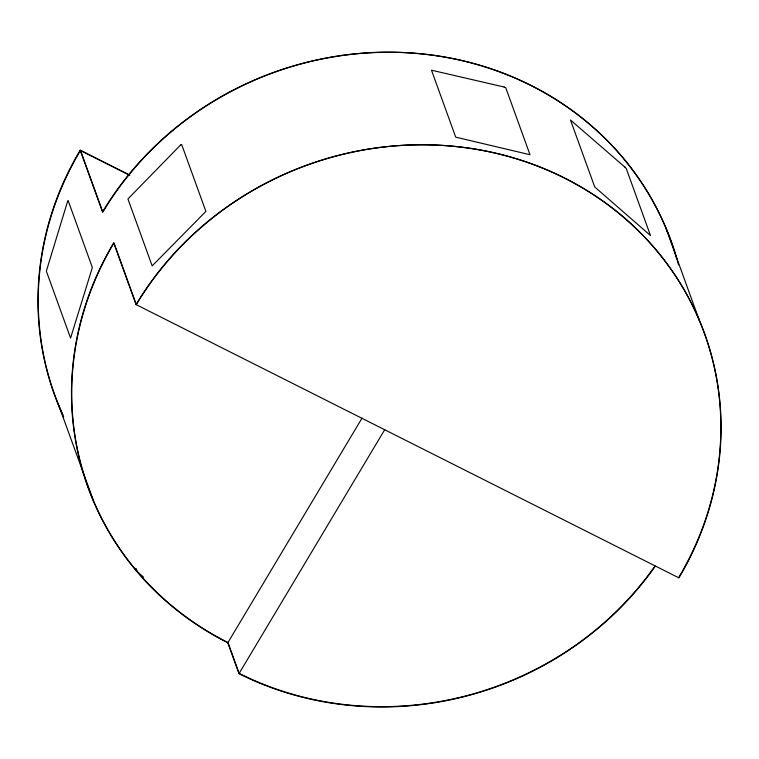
<?xml version="1.0" encoding="UTF-8"?>
<svg xmlns="http://www.w3.org/2000/svg" width="759" height="759" viewBox="0 0 759 759"><rect width="100%" height="100%" fill="white"/><g stroke="black" fill="none" stroke-linecap="round" stroke-linejoin="round"><path stroke-width="1.14" d="M655.207 566.29A316.361 294.15 -19.9 0 1 238.99 673.669L227.814 642.797L362.071 418.067M238.99 673.669L384.766 429.603M63.671 417.042A316.361 294.15 -19.9 0 1 80.188 150.216L129.827 175.206M62.959 414.907A315.896 293.714 -19.9 0 1 80.492 150.434L129.21 174.959M136.07 304.577L678.907 577.874A316.209 294.008 -19.9 0 0 564.687 178.128A316.209 294.008 -19.9 0 0 136.07 304.577L113.717 242.833A316.361 294.15 -19.9 0 0 227.814 642.797M143.508 577.106L137.246 571.688L136.06 568.396M58.13 403.684L93.196 500.02M665.899 228.079L699.4 320.602M80.492 150.434L102.816 212.112A315.896 293.714 -19.9 0 1 415.097 53.329A315.896 293.714 -19.9 0 1 676.667 258.591M80.188 150.216L102.541 211.96A316.209 294.008 -19.9 0 1 418.513 53.538A316.209 294.008 -19.9 0 1 678.537 264.863M678.603 577.665A315.896 293.714 -19.9 0 0 564.63 178.099A315.896 293.714 -19.9 0 0 136.316 304.634L113.983 242.956A315.896 293.714 -19.9 0 0 227.966 642.522L239.132 673.366A315.896 293.714 -19.9 0 0 654.941 566.1M67.542 201.562L46.346 271.124L70.578 338.078L92.361 267.5L68.12 200.547L67.542 201.562M180.433 145.149L127.929 198.953L152.17 265.906L205.888 211.41L181.648 144.457L180.433 145.149M504.137 87.019L431.492 70.198L455.723 137.151L530 154.722L505.769 87.769L504.137 87.019M624.999 167.217L570.493 120.026L594.733 186.98L650.491 235.537L626.26 168.583L624.999 167.217"/></g></svg>
